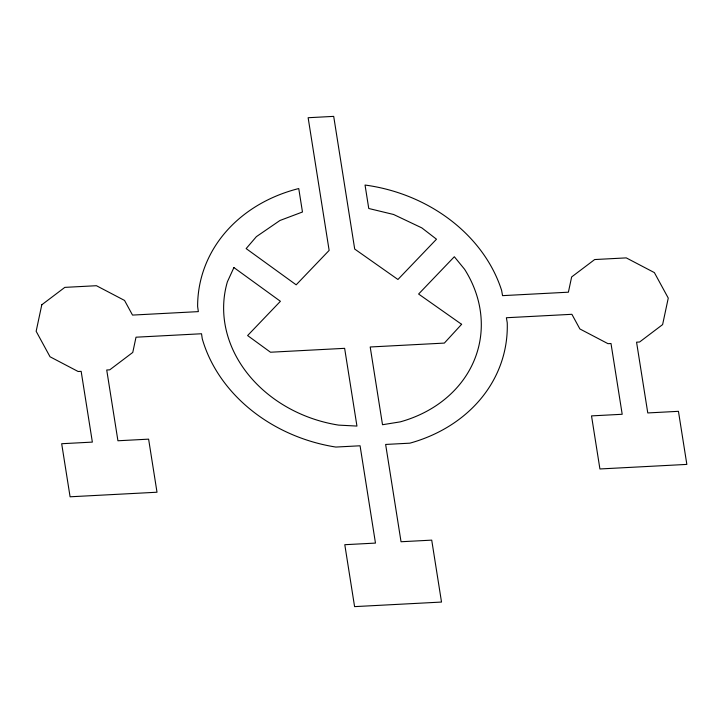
<?xml version="1.0" encoding="UTF-8"?>
<svg xmlns="http://www.w3.org/2000/svg" width="723" height="723" viewBox="0 0 723 723"><rect width="100%" height="100%" fill="white"/><g stroke="black" fill="none" stroke-linecap="round" stroke-linejoin="round"><path stroke-width="1.08" d="M41.798 304.781L36.15 331.288L50.032 356.773L78.138 371.505L81.157 371.342L92.363 442.105L61.681 443.723L70.086 496.791L157.008 492.227L148.613 439.15L117.93 440.768L106.724 369.995L109.742 369.842L132.77 352.426L136.014 337.198L201.536 333.755L202.259 338.798A155.996 131.568 13.1 0 0 335.843 447.058L360.072 445.784L375.472 543.09L344.79 544.699L354.586 606.624L441.518 602.06L431.721 540.135L401.039 541.744L385.639 444.446L409.86 443.172A155.996 131.568 13.1 0 0 507.239 322.729L506.38 317.74L571.893 314.306L579.873 328.947L607.98 343.669L610.998 343.515L622.196 414.279L591.522 415.888L599.918 468.965L686.85 464.401L678.445 411.324L647.772 412.941L636.565 342.169L639.584 342.015L662.611 324.6L668.26 298.093L654.378 272.607L626.263 257.885L594.668 259.548L571.64 276.954L568.395 292.191L502.539 295.644L501.645 290.501A155.996 131.568 13.1 0 0 365.043 185.043L368.757 208.495L393.601 214.487L421.843 227.899L436.493 239.205L397.93 279.485L354.704 249.064L333.701 116.376L308.134 117.722L329.137 250.411L296.177 284.826L246.145 248.595L256.403 236.638L279.946 220.488L302.467 212.002L298.753 188.549A155.996 131.568 13.1 0 0 197.623 306.534L198.355 311.622L132.517 315.083L124.537 300.434L96.43 285.712L64.826 287.374L41.798 304.781M233.909 267.564L227.383 281.816A129.806 109.471 13.1 0 0 338.635 425.115L356.945 426.073L344.636 348.332L270.492 352.228L247.609 335.553L280.407 301.292L233.909 267.564M461.617 324.311L444.347 343.091L370.203 346.986L382.512 424.726L400.226 421.871A129.806 109.471 13.1 0 0 464.609 269.299L454.333 256.737L418.608 294.035L461.617 324.311"/></g></svg>
